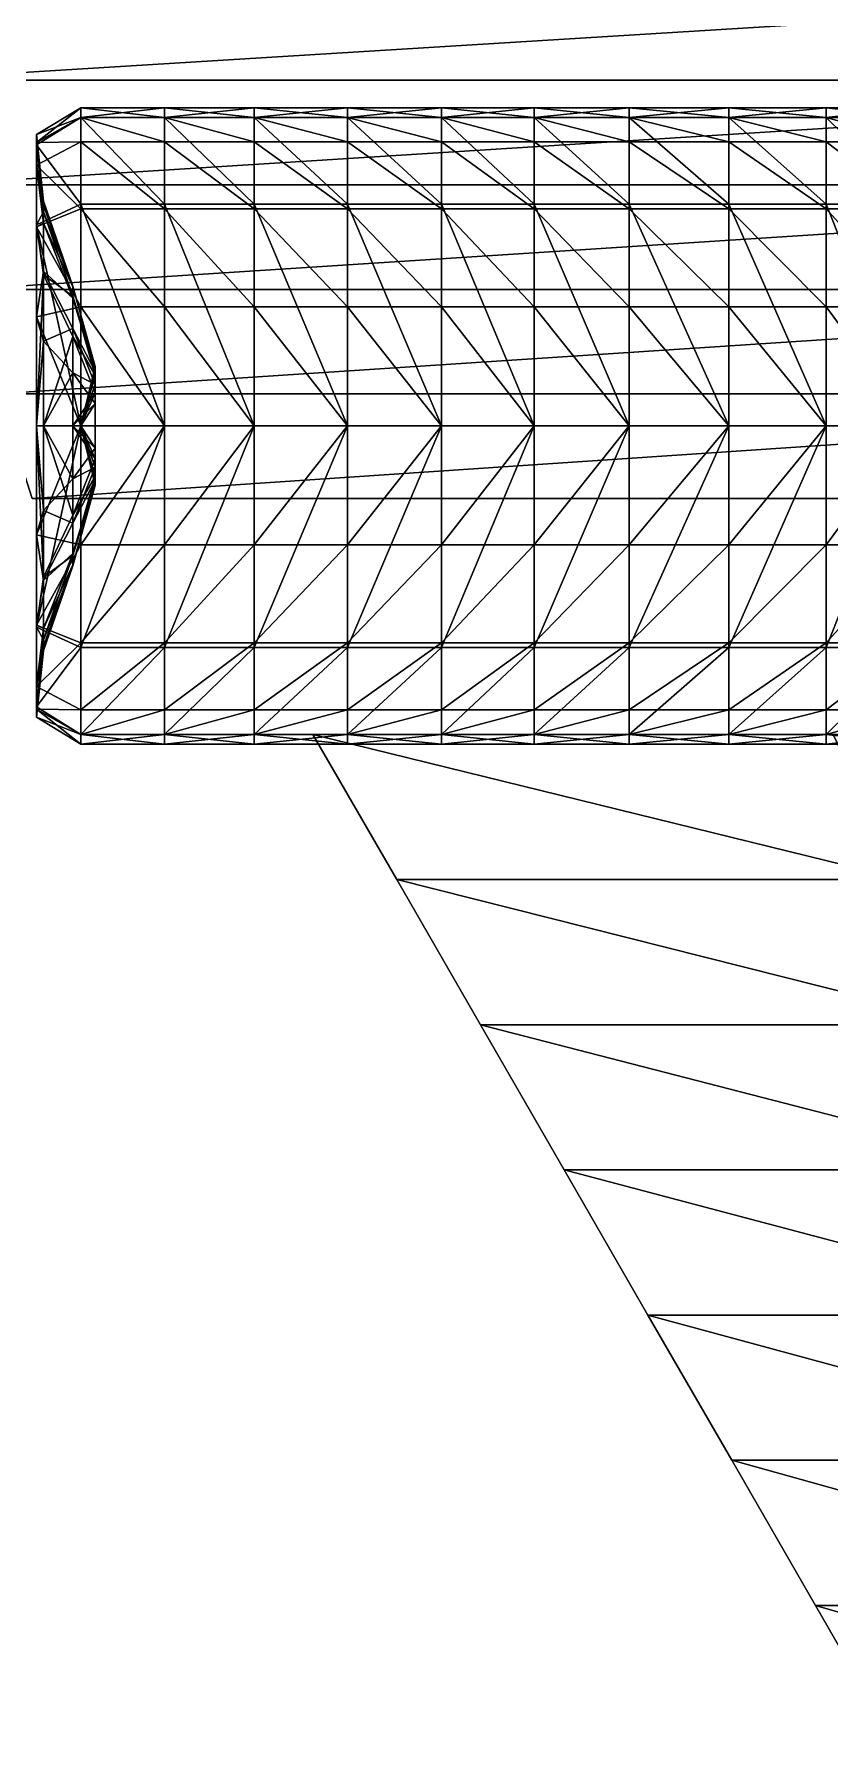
# Model space of a CAD drawing. Extents: x 0 to 32.6, y -11.9 to 11.9.
# Drawn here: x 15.198 to 17.391, y -7.05 to -2.321 of the extents above; entities that cross this region are included whole.
import ezdxf

# ---------------------------------------------------------------- set-up
doc = ezdxf.new("R2010")
doc.units = 0

msp = doc.modelspace()

# ---------------------------------------------------------------- linework, layer by layer
for points in [[(19.48, -2.16), (14.8225, -2.448, -0.4083), (14.7302, -2.16, -0.4163)], [(14.7302, -2.16, 0.4163), (14.8225, -2.448, 0.4083), (19.48, -2.16)], [(19.48, -2.16), (19.4814, -2.448), (14.8225, -2.448, -0.4083)], [(14.8225, -2.448, 0.4083), (19.4814, -2.448), (19.48, -2.16)], [(19.4814, -2.448), (14.9149, -2.736, -0.4004), (14.8225, -2.448, -0.4083)], [(14.8225, -2.448, 0.4083), (14.9149, -2.736, 0.4004), (19.4814, -2.448)], [(19.4814, -2.448), (19.4828, -2.736), (14.9149, -2.736, -0.4004)], [(14.9149, -2.736, 0.4004), (19.4828, -2.736), (19.4814, -2.448)], [(15.3261, -2.55, 0.2013), (15.204, -2.5975, 0.5864), (15.3261, -2.5234, 0.517)], [(15.204, -2.5975, 0.5864), (15.204, -2.6197, 1.25), (15.3261, -2.5234, 0.517)], [(15.3261, -2.5234, 0.517), (15.204, -2.6197, 1.25), (15.3261, -2.55, 1.25)], [(15.3261, -2.7891, 0.1348), (15.204, -2.6256, 0.2975), (15.3261, -2.55, 0.2013)], [(15.204, -2.6256, 0.2975), (15.204, -2.5975, 0.5864), (15.3261, -2.55, 0.2013)], [(15.204, -2.6197, 1.25), (15.3261, -2.6179, 1.7204), (15.3261, -2.55, 1.25)], [(15.3261, -2.55, 0.2013), (15.3261, -2.5234, 0.517), (15.5569, -2.55, 0.2013)], [(15.5569, -2.55, 0.2013), (15.3261, -2.5234, 0.517), (15.5569, -2.5234, 0.517)], [(15.3261, -2.5234, 0.517), (15.3261, -2.55, 1.25), (15.5569, -2.5234, 0.517)], [(15.5569, -2.5234, 0.517), (15.3261, -2.55, 1.25), (15.5569, -2.55, 1.25)], [(15.3261, -2.7891, 0.1348), (15.3261, -2.55, 0.2013), (15.5569, -2.7891, 0.1348)], [(15.5569, -2.7891, 0.1348), (15.3261, -2.55, 0.2013), (15.5569, -2.55, 0.2013)], [(15.3261, -2.55, 1.25), (15.5569, -2.6179, 1.7204), (15.5569, -2.55, 1.25)], [(15.3261, -2.55, 1.25), (15.3261, -2.6179, 1.7204), (15.5569, -2.6179, 1.7204)], [(15.5569, -2.55, 0.2013), (15.5569, -2.5234, 0.517), (15.8045, -2.55, 0.2013)], [(15.8045, -2.55, 0.2013), (15.5569, -2.5234, 0.517), (15.8045, -2.5234, 0.517)], [(15.5569, -2.5234, 0.517), (15.5569, -2.55, 1.25), (15.8045, -2.5234, 0.517)], [(15.8045, -2.5234, 0.517), (15.5569, -2.55, 1.25), (15.8045, -2.55, 1.25)], [(15.5569, -2.7891, 0.1348), (15.5569, -2.55, 0.2013), (15.8045, -2.7891, 0.1348)], [(15.8045, -2.7891, 0.1348), (15.5569, -2.55, 0.2013), (15.8045, -2.55, 0.2013)], [(15.5569, -2.55, 1.25), (15.8045, -2.6179, 1.7204), (15.8045, -2.55, 1.25)], [(15.5569, -2.55, 1.25), (15.5569, -2.6179, 1.7204), (15.8045, -2.6179, 1.7204)], [(15.8045, -2.55, 0.2013), (15.8045, -2.5234, 0.517), (16.0617, -2.55, 0.2013)], [(16.0617, -2.55, 0.2013), (15.8045, -2.5234, 0.517), (16.0617, -2.5234, 0.517)], [(15.8045, -2.5234, 0.517), (15.8045, -2.55, 1.25), (16.0617, -2.5234, 0.517)], [(16.0617, -2.5234, 0.517), (15.8045, -2.55, 1.25), (16.0617, -2.55, 1.25)], [(15.8045, -2.7891, 0.1348), (15.8045, -2.55, 0.2013), (16.0617, -2.7891, 0.1348)], [(16.0617, -2.7891, 0.1348), (15.8045, -2.55, 0.2013), (16.0617, -2.55, 0.2013)], [(15.8045, -2.55, 1.25), (16.0617, -2.6179, 1.7204), (16.0617, -2.55, 1.25)], [(15.8045, -2.55, 1.25), (15.8045, -2.6179, 1.7204), (16.0617, -2.6179, 1.7204)], [(16.0617, -2.55, 0.2013), (16.0617, -2.5234, 0.517), (16.3213, -2.55, 0.2013)], [(16.3213, -2.55, 0.2013), (16.0617, -2.5234, 0.517), (16.3213, -2.5234, 0.517)], [(16.0617, -2.5234, 0.517), (16.0617, -2.55, 1.25), (16.3213, -2.5234, 0.517)], [(16.3213, -2.5234, 0.517), (16.0617, -2.55, 1.25), (16.3213, -2.55, 1.25)], [(16.0617, -2.7891, 0.1348), (16.0617, -2.55, 0.2013), (16.3213, -2.7891, 0.1348)], [(16.3213, -2.7891, 0.1348), (16.0617, -2.55, 0.2013), (16.3213, -2.55, 0.2013)], [(16.0617, -2.55, 1.25), (16.3213, -2.6179, 1.7204), (16.3213, -2.55, 1.25)], [(16.0617, -2.55, 1.25), (16.0617, -2.6179, 1.7204), (16.3213, -2.6179, 1.7204)], [(16.3213, -2.55, 0.2013), (16.3213, -2.5234, 0.517), (16.5761, -2.55, 0.2013)], [(16.5761, -2.55, 0.2013), (16.3213, -2.5234, 0.517), (16.5761, -2.5234, 0.517)], [(16.3213, -2.5234, 0.517), (16.3213, -2.55, 1.25), (16.5761, -2.5234, 0.517)], [(16.5761, -2.5234, 0.517), (16.3213, -2.55, 1.25), (16.5761, -2.55, 1.25)], [(16.3213, -2.7891, 0.1348), (16.3213, -2.55, 0.2013), (16.5761, -2.7891, 0.1348)], [(16.5761, -2.7891, 0.1348), (16.3213, -2.55, 0.2013), (16.5761, -2.55, 0.2013)], [(16.3213, -2.55, 1.25), (16.5761, -2.6179, 1.7204), (16.5761, -2.55, 1.25)], [(16.3213, -2.55, 1.25), (16.3213, -2.6179, 1.7204), (16.5761, -2.6179, 1.7204)], [(16.5761, -2.55, 0.2013), (16.5761, -2.5234, 0.517), (16.8385, -2.55, 0.2013)], [(16.8385, -2.55, 0.2013), (16.5761, -2.5234, 0.517), (16.8385, -2.5234, 0.517)], [(16.5761, -2.5234, 0.517), (16.5761, -2.55, 1.25), (16.8385, -2.5234, 0.517)], [(16.8385, -2.5234, 0.517), (16.5761, -2.55, 1.25), (16.8385, -2.55, 1.25)], [(16.5761, -2.7891, 0.1348), (16.5761, -2.55, 0.2013), (16.8385, -2.7891, 0.1348)], [(16.8385, -2.7891, 0.1348), (16.5761, -2.55, 0.2013), (16.8385, -2.55, 0.2013)], [(16.5761, -2.55, 1.25), (16.8385, -2.6179, 1.7204), (16.8385, -2.55, 1.25)], [(16.5761, -2.55, 1.25), (16.5761, -2.6179, 1.7204), (16.8385, -2.6179, 1.7204)], [(16.8385, -2.55, 0.2013), (16.8385, -2.5234, 0.517), (17.1133, -2.55, 0.2013)], [(17.1133, -2.55, 0.2013), (16.8385, -2.5234, 0.517), (17.1133, -2.5234, 0.517)], [(16.8385, -2.5234, 0.517), (16.8385, -2.55, 1.25), (17.1133, -2.5234, 0.517)], [(17.1133, -2.5234, 0.517), (16.8385, -2.55, 1.25), (17.1133, -2.55, 1.25)], [(16.8385, -2.7891, 0.1348), (16.8385, -2.55, 0.2013), (17.1133, -2.7891, 0.1348)], [(17.1133, -2.7891, 0.1348), (16.8385, -2.55, 0.2013), (17.1133, -2.55, 0.2013)], [(16.8385, -2.55, 1.25), (17.1133, -2.6179, 1.7204), (17.1133, -2.55, 1.25)], [(16.8385, -2.55, 1.25), (16.8385, -2.6179, 1.7204), (17.1133, -2.6179, 1.7204)], [(17.1133, -2.55, 0.2013), (17.1133, -2.5234, 0.517), (17.3819, -2.55, 0.2013)], [(17.3819, -2.55, 0.2013), (17.1133, -2.5234, 0.517), (17.3819, -2.5234, 0.517)], [(17.1133, -2.5234, 0.517), (17.1133, -2.55, 1.25), (17.3819, -2.5234, 0.517)], [(17.3819, -2.5234, 0.517), (17.1133, -2.55, 1.25), (17.3819, -2.55, 1.25)], [(17.1133, -2.7891, 0.1348), (17.1133, -2.55, 0.2013), (17.3819, -2.7891, 0.1348)], [(17.3819, -2.7891, 0.1348), (17.1133, -2.55, 0.2013), (17.3819, -2.55, 0.2013)], [(17.1133, -2.55, 1.25), (17.3819, -2.6179, 1.7204), (17.3819, -2.55, 1.25)], [(17.1133, -2.55, 1.25), (17.1133, -2.6179, 1.7204), (17.3819, -2.6179, 1.7204)], [(17.3819, -2.55, 0.2013), (17.3819, -2.5234, 0.517), (17.6257, -2.55, 0.2013)], [(17.6257, -2.55, 0.2013), (17.3819, -2.5234, 0.517), (17.6257, -2.5234, 0.517)], [(17.3819, -2.5234, 0.517), (17.3819, -2.55, 1.25), (17.6257, -2.5234, 0.517)], [(17.6257, -2.5234, 0.517), (17.3819, -2.55, 1.25), (17.6257, -2.55, 1.25)], [(17.3819, -2.7891, 0.1348), (17.3819, -2.55, 0.2013), (17.6257, -2.7891, 0.1348)], [(17.6257, -2.7891, 0.1348), (17.3819, -2.55, 0.2013), (17.6257, -2.55, 0.2013)], [(17.3819, -2.55, 1.25), (17.6257, -2.6179, 1.7204), (17.6257, -2.55, 1.25)], [(17.3819, -2.55, 1.25), (17.3819, -2.6179, 1.7204), (17.6257, -2.6179, 1.7204)], [(15.204, -2.6256, 0.2975), (15.2237, -2.7808, 0.7545), (15.204, -2.5975, 0.5864)], [(15.2237, -2.7808, 0.7545), (15.2237, -2.7932, 1.25), (15.204, -2.5975, 0.5864)], [(15.204, -2.5975, 0.5864), (15.2237, -2.7932, 1.25), (15.204, -2.6197, 1.25)], [(15.204, -2.6197, 1.25), (15.204, -2.6821, 1.6783), (15.3261, -2.6179, 1.7204)], [(15.204, -2.6821, 1.6783), (15.3261, -2.8018, 2.0654), (15.3261, -2.6179, 1.7204)], [(15.2237, -2.7932, 1.25), (15.204, -2.6821, 1.6783), (15.204, -2.6197, 1.25)], [(15.204, -2.8457, 0.2338), (15.2237, -2.8107, 0.5319), (15.204, -2.6256, 0.2975)], [(15.2237, -2.8107, 0.5319), (15.2237, -2.7808, 0.7545), (15.204, -2.6256, 0.2975)], [(15.204, -2.8457, 0.2338), (15.204, -2.6256, 0.2975), (15.3261, -2.7891, 0.1348)], [(15.3261, -2.6179, 1.7204), (15.5569, -2.8018, 2.0654), (15.5569, -2.6179, 1.7204)], [(15.3261, -2.6179, 1.7204), (15.3261, -2.8018, 2.0654), (15.5569, -2.8018, 2.0654)], [(15.5569, -2.6179, 1.7204), (15.8045, -2.8018, 2.0654), (15.8045, -2.6179, 1.7204)], [(15.5569, -2.6179, 1.7204), (15.5569, -2.8018, 2.0654), (15.8045, -2.8018, 2.0654)], [(15.8045, -2.6179, 1.7204), (16.0617, -2.8018, 2.0654), (16.0617, -2.6179, 1.7204)], [(15.8045, -2.6179, 1.7204), (15.8045, -2.8018, 2.0654), (16.0617, -2.8018, 2.0654)], [(16.0617, -2.6179, 1.7204), (16.3213, -2.8018, 2.0654), (16.3213, -2.6179, 1.7204)], [(16.0617, -2.6179, 1.7204), (16.0617, -2.8018, 2.0654), (16.3213, -2.8018, 2.0654)], [(16.3213, -2.6179, 1.7204), (16.5761, -2.8018, 2.0654), (16.5761, -2.6179, 1.7204)], [(16.3213, -2.6179, 1.7204), (16.3213, -2.8018, 2.0654), (16.5761, -2.8018, 2.0654)], [(16.5761, -2.6179, 1.7204), (16.8385, -2.8018, 2.0654), (16.8385, -2.6179, 1.7204)], [(16.5761, -2.6179, 1.7204), (16.5761, -2.8018, 2.0654), (16.8385, -2.8018, 2.0654)], [(16.8385, -2.6179, 1.7204), (17.1133, -2.8018, 2.0654), (17.1133, -2.6179, 1.7204)], [(16.8385, -2.6179, 1.7204), (16.8385, -2.8018, 2.0654), (17.1133, -2.8018, 2.0654)], [(17.1133, -2.6179, 1.7204), (17.3819, -2.8018, 2.0654), (17.3819, -2.6179, 1.7204)], [(17.1133, -2.6179, 1.7204), (17.1133, -2.8018, 2.0654), (17.3819, -2.8018, 2.0654)], [(17.3819, -2.6179, 1.7204), (17.6257, -2.8018, 2.0654), (17.6257, -2.6179, 1.7204)], [(17.3819, -2.6179, 1.7204), (17.3819, -2.8018, 2.0654), (17.6257, -2.8018, 2.0654)], [(15.2237, -2.7932, 1.25), (15.2237, -2.842, 1.5754), (15.204, -2.6821, 1.6783)], [(15.2237, -2.842, 1.5754), (15.204, -2.8512, 1.9934), (15.204, -2.6821, 1.6783)], [(15.204, -2.6821, 1.6783), (15.204, -2.8512, 1.9934), (15.3261, -2.8018, 2.0654)], [(19.4828, -2.736), (15.0072, -3.024, -0.3924), (14.9149, -2.736, -0.4004)], [(14.9149, -2.736, 0.4004), (15.0072, -3.024, 0.3924), (19.4828, -2.736)], [(19.4828, -2.736), (19.4842, -3.024), (15.0072, -3.024, -0.3924)], [(15.0072, -3.024, 0.3924), (19.4842, -3.024), (19.4828, -2.736)], [(15.3261, -3.4, 0.15), (15.204, -2.8457, 0.2338), (15.3261, -2.7891, 0.1348)], [(15.2237, -2.8107, 0.5319), (15.3045, -3.0147, 0.9611), (15.2237, -2.7808, 0.7545)], [(15.3045, -3.0147, 0.9611), (15.3045, -3.0168, 1.25), (15.2237, -2.7808, 0.7545)], [(15.2237, -2.7808, 0.7545), (15.3045, -3.0168, 1.25), (15.2237, -2.7932, 1.25)], [(15.3261, -3.4, 0.15), (15.3261, -2.7891, 0.1348), (15.5569, -3.4, 0.15)], [(15.5569, -3.4, 0.15), (15.3261, -2.7891, 0.1348), (15.5569, -2.7891, 0.1348)], [(15.5569, -3.4, 0.15), (15.5569, -2.7891, 0.1348), (15.8045, -3.4, 0.15)], [(15.8045, -3.4, 0.15), (15.5569, -2.7891, 0.1348), (15.8045, -2.7891, 0.1348)], [(15.8045, -3.4, 0.15), (15.8045, -2.7891, 0.1348), (16.0617, -3.4, 0.15)], [(16.0617, -3.4, 0.15), (15.8045, -2.7891, 0.1348), (16.0617, -2.7891, 0.1348)], [(16.0617, -3.4, 0.15), (16.0617, -2.7891, 0.1348), (16.3213, -3.4, 0.15)], [(16.3213, -3.4, 0.15), (16.0617, -2.7891, 0.1348), (16.3213, -2.7891, 0.1348)], [(16.3213, -3.4, 0.15), (16.3213, -2.7891, 0.1348), (16.5761, -3.4, 0.15)], [(16.5761, -3.4, 0.15), (16.3213, -2.7891, 0.1348), (16.5761, -2.7891, 0.1348)], [(16.5761, -3.4, 0.15), (16.5761, -2.7891, 0.1348), (16.8385, -3.4, 0.15)], [(16.8385, -3.4, 0.15), (16.5761, -2.7891, 0.1348), (16.8385, -2.7891, 0.1348)], [(16.8385, -3.4, 0.15), (16.8385, -2.7891, 0.1348), (17.1133, -3.4, 0.15)], [(17.1133, -3.4, 0.15), (16.8385, -2.7891, 0.1348), (17.1133, -2.7891, 0.1348)], [(17.1133, -3.4, 0.15), (17.1133, -2.7891, 0.1348), (17.3819, -3.4, 0.15)], [(17.3819, -3.4, 0.15), (17.1133, -2.7891, 0.1348), (17.3819, -2.7891, 0.1348)], [(17.3819, -3.4, 0.15), (17.3819, -2.7891, 0.1348), (17.6257, -3.4, 0.15)], [(17.6257, -3.4, 0.15), (17.3819, -2.7891, 0.1348), (17.6257, -2.7891, 0.1348)], [(15.204, -2.8512, 1.9934), (15.3261, -3.0723, 2.2776), (15.3261, -2.8018, 2.0654)], [(15.2237, -2.9835, 0.4762), (15.2237, -2.8107, 0.5319), (15.204, -2.8457, 0.2338)], [(15.3045, -3.0168, 1.25), (15.2237, -2.842, 1.5754), (15.2237, -2.7932, 1.25)], [(15.2237, -2.9835, 0.4762), (15.3045, -3.043, 0.8231), (15.2237, -2.8107, 0.5319)], [(15.3045, -3.043, 0.8231), (15.3045, -3.0147, 0.9611), (15.2237, -2.8107, 0.5319)], [(15.3261, -2.8018, 2.0654), (15.5569, -3.0723, 2.2776), (15.5569, -2.8018, 2.0654)], [(15.3261, -2.8018, 2.0654), (15.3261, -3.0723, 2.2776), (15.5569, -3.0723, 2.2776)], [(15.5569, -2.8018, 2.0654), (15.8045, -3.0723, 2.2776), (15.8045, -2.8018, 2.0654)], [(15.5569, -2.8018, 2.0654), (15.5569, -3.0723, 2.2776), (15.8045, -3.0723, 2.2776)], [(15.8045, -2.8018, 2.0654), (16.0617, -3.0723, 2.2776), (16.0617, -2.8018, 2.0654)], [(15.8045, -2.8018, 2.0654), (15.8045, -3.0723, 2.2776), (16.0617, -3.0723, 2.2776)], [(16.0617, -2.8018, 2.0654), (16.3213, -3.0723, 2.2776), (16.3213, -2.8018, 2.0654)], [(16.0617, -2.8018, 2.0654), (16.0617, -3.0723, 2.2776), (16.3213, -3.0723, 2.2776)], [(16.3213, -2.8018, 2.0654), (16.5761, -3.0723, 2.2776), (16.5761, -2.8018, 2.0654)], [(16.3213, -2.8018, 2.0654), (16.3213, -3.0723, 2.2776), (16.5761, -3.0723, 2.2776)], [(16.5761, -2.8018, 2.0654), (16.8385, -3.0723, 2.2776), (16.8385, -2.8018, 2.0654)], [(16.5761, -2.8018, 2.0654), (16.5761, -3.0723, 2.2776), (16.8385, -3.0723, 2.2776)], [(16.8385, -2.8018, 2.0654), (17.1133, -3.0723, 2.2776), (17.1133, -2.8018, 2.0654)], [(16.8385, -2.8018, 2.0654), (16.8385, -3.0723, 2.2776), (17.1133, -3.0723, 2.2776)], [(17.1133, -2.8018, 2.0654), (17.3819, -3.0723, 2.2776), (17.3819, -2.8018, 2.0654)], [(17.1133, -2.8018, 2.0654), (17.1133, -3.0723, 2.2776), (17.3819, -3.0723, 2.2776)], [(17.3819, -2.8018, 2.0654), (17.6257, -3.0723, 2.2776), (17.6257, -2.8018, 2.0654)], [(17.3819, -2.8018, 2.0654), (17.3819, -3.0723, 2.2776), (17.6257, -3.0723, 2.2776)], [(15.2237, -2.842, 1.5754), (15.2237, -2.9738, 1.8168), (15.204, -2.8512, 1.9934)], [(15.204, -3.4, 0.2457), (15.2237, -2.9835, 0.4762), (15.204, -2.8457, 0.2338)], [(15.204, -3.4, 0.2457), (15.204, -2.8457, 0.2338), (15.3261, -3.4, 0.15)], [(15.2237, -2.9738, 1.8168), (15.204, -3.0995, 2.1878), (15.204, -2.8512, 1.9934)], [(15.204, -2.8512, 1.9934), (15.204, -3.0995, 2.1878), (15.3261, -3.0723, 2.2776)], [(15.3045, -3.0168, 1.25), (15.3045, -3.0479, 1.4464), (15.2237, -2.842, 1.5754)], [(15.3045, -3.0479, 1.4464), (15.2237, -2.9738, 1.8168), (15.2237, -2.842, 1.5754)], [(15.2237, -2.9738, 1.8168), (15.2237, -3.1671, 1.9671), (15.204, -3.0995, 2.1878)], [(15.3045, -3.0479, 1.4464), (15.3045, -3.1317, 1.5948), (15.2237, -2.9738, 1.8168)], [(15.3045, -3.1317, 1.5948), (15.2237, -3.1671, 1.9671), (15.2237, -2.9738, 1.8168)], [(19.4842, -3.024), (15.0996, -3.312, -0.3844), (15.0072, -3.024, -0.3924)], [(15.0072, -3.024, 0.3924), (15.0996, -3.312, 0.3844), (19.4842, -3.024)], [(19.4842, -3.024), (19.4856, -3.312), (15.0996, -3.312, -0.3844)], [(15.0996, -3.312, 0.3844), (19.4856, -3.312), (19.4842, -3.024)], [(15.2237, -3.4, 0.4812), (15.2237, -2.9835, 0.4762), (15.204, -3.4, 0.2457)], [(15.2237, -3.4, 0.4812), (15.3045, -3.1541, 0.7807), (15.2237, -2.9835, 0.4762)], [(15.3045, -3.1541, 0.7807), (15.3045, -3.043, 0.8231), (15.2237, -2.9835, 0.4762)], [(15.3045, -3.043, 0.8231), (15.3656, -3.2406, 1.1464), (15.3045, -3.0147, 0.9611)], [(15.3656, -3.2406, 1.1464), (15.3656, -3.2369, 1.25), (15.3045, -3.0147, 0.9611)], [(15.3045, -3.0147, 0.9611), (15.3656, -3.2369, 1.25), (15.3045, -3.0168, 1.25)], [(15.3656, -3.2369, 1.25), (15.3045, -3.0479, 1.4464), (15.3045, -3.0168, 1.25)], [(15.204, -3.0995, 2.1878), (15.3261, -3.4, 2.35), (15.3261, -3.0723, 2.2776)], [(15.3045, -3.1541, 0.7807), (15.3656, -3.2603, 1.0896), (15.3045, -3.043, 0.8231)], [(15.3656, -3.2603, 1.0896), (15.3656, -3.2406, 1.1464), (15.3045, -3.043, 0.8231)], [(15.3656, -3.2369, 1.25), (15.3656, -3.2504, 1.3263), (15.3045, -3.0479, 1.4464)], [(15.3656, -3.2504, 1.3263), (15.3045, -3.1317, 1.5948), (15.3045, -3.0479, 1.4464)], [(15.3261, -3.0723, 2.2776), (15.5569, -3.4, 2.35), (15.5569, -3.0723, 2.2776)], [(15.3261, -3.0723, 2.2776), (15.3261, -3.4, 2.35), (15.5569, -3.4, 2.35)], [(15.5569, -3.0723, 2.2776), (15.8045, -3.4, 2.35), (15.8045, -3.0723, 2.2776)], [(15.5569, -3.0723, 2.2776), (15.5569, -3.4, 2.35), (15.8045, -3.4, 2.35)], [(15.8045, -3.0723, 2.2776), (16.0617, -3.4, 2.35), (16.0617, -3.0723, 2.2776)], [(15.8045, -3.0723, 2.2776), (15.8045, -3.4, 2.35), (16.0617, -3.4, 2.35)], [(16.0617, -3.0723, 2.2776), (16.3213, -3.4, 2.35), (16.3213, -3.0723, 2.2776)], [(16.0617, -3.0723, 2.2776), (16.0617, -3.4, 2.35), (16.3213, -3.4, 2.35)], [(16.3213, -3.0723, 2.2776), (16.5761, -3.4, 2.35), (16.5761, -3.0723, 2.2776)], [(16.3213, -3.0723, 2.2776), (16.3213, -3.4, 2.35), (16.5761, -3.4, 2.35)], [(16.5761, -3.0723, 2.2776), (16.8385, -3.4, 2.35), (16.8385, -3.0723, 2.2776)], [(16.5761, -3.0723, 2.2776), (16.5761, -3.4, 2.35), (16.8385, -3.4, 2.35)], [(16.8385, -3.0723, 2.2776), (17.1133, -3.4, 2.35), (17.1133, -3.0723, 2.2776)], [(16.8385, -3.0723, 2.2776), (16.8385, -3.4, 2.35), (17.1133, -3.4, 2.35)], [(17.1133, -3.0723, 2.2776), (17.3819, -3.4, 2.35), (17.3819, -3.0723, 2.2776)], [(17.1133, -3.0723, 2.2776), (17.1133, -3.4, 2.35), (17.3819, -3.4, 2.35)], [(17.3819, -3.0723, 2.2776), (17.6257, -3.4, 2.35), (17.6257, -3.0723, 2.2776)], [(17.3819, -3.0723, 2.2776), (17.3819, -3.4, 2.35), (17.6257, -3.4, 2.35)], [(15.2237, -3.1671, 1.9671), (15.204, -3.4, 2.2543), (15.204, -3.0995, 2.1878)], [(15.204, -3.0995, 2.1878), (15.204, -3.4, 2.2543), (15.3261, -3.4, 2.35)], [(15.2237, -3.1671, 1.9671), (15.2237, -3.4, 2.0188), (15.204, -3.4, 2.2543)], [(15.3045, -3.1317, 1.5948), (15.3045, -3.2538, 1.6885), (15.2237, -3.1671, 1.9671)], [(15.3045, -3.4, 0.7788), (15.3045, -3.1541, 0.7807), (15.2237, -3.4, 0.4812)], [(15.3045, -3.2538, 1.6885), (15.2237, -3.4, 2.0188), (15.2237, -3.1671, 1.9671)], [(15.3656, -3.2504, 1.3263), (15.3656, -3.2864, 1.3861), (15.3045, -3.1317, 1.5948)], [(15.3656, -3.2864, 1.3861), (15.3045, -3.2538, 1.6885), (15.3045, -3.1317, 1.5948)], [(15.3045, -3.4, 0.7788), (15.3656, -3.309, 1.0658), (15.3045, -3.1541, 0.7807)], [(15.3656, -3.309, 1.0658), (15.3656, -3.2603, 1.0896), (15.3045, -3.1541, 0.7807)], [(15.3045, -3.2538, 1.6885), (15.3045, -3.4, 1.7212), (15.2237, -3.4, 2.0188)], [(15.3656, -3.2864, 1.3861), (15.3656, -3.3385, 1.4251), (15.3045, -3.2538, 1.6885)], [(15.3656, -3.3385, 1.4251), (15.3045, -3.4, 1.7212), (15.3045, -3.2538, 1.6885)], [(15.3656, -3.2406, 1.1464), (15.3261, -3.4, 1.25), (15.3656, -3.2369, 1.25)], [(15.3261, -3.4, 1.25), (15.3656, -3.2504, 1.3263), (15.3656, -3.2369, 1.25)], [(15.3656, -3.2603, 1.0896), (15.3261, -3.4, 1.25), (15.3656, -3.2406, 1.1464)], [(15.3261, -3.4, 1.25), (15.3656, -3.2864, 1.3861), (15.3656, -3.2504, 1.3263)], [(15.3656, -3.309, 1.0658), (15.3261, -3.4, 1.25), (15.3656, -3.2603, 1.0896)], [(15.3656, -3.4, 1.0609), (15.3656, -3.309, 1.0658), (15.3045, -3.4, 0.7788)], [(15.3261, -3.4, 1.25), (15.3656, -3.3385, 1.4251), (15.3656, -3.2864, 1.3861)], [(15.3656, -3.4, 1.0609), (15.3261, -3.4, 1.25), (15.3656, -3.309, 1.0658)], [(19.4856, -3.312), (15.1919, -3.6, -0.3765), (15.0996, -3.312, -0.3844)], [(15.0996, -3.312, 0.3844), (15.1919, -3.6, 0.3765), (19.4856, -3.312)], [(19.4856, -3.312), (19.487, -3.6), (15.1919, -3.6, -0.3765)], [(15.1919, -3.6, 0.3765), (19.487, -3.6), (19.4856, -3.312)], [(15.3656, -3.3385, 1.4251), (15.3656, -3.4, 1.4391), (15.3045, -3.4, 1.7212)], [(15.3261, -3.4, 1.25), (15.3656, -3.4, 1.4391), (15.3656, -3.3385, 1.4251)], [(15.2237, -3.8165, 0.4762), (15.204, -3.4, 0.2457), (15.204, -3.9543, 0.2338)], [(15.2237, -3.8165, 0.4762), (15.2237, -3.4, 0.4812), (15.204, -3.4, 0.2457)], [(15.2237, -3.4, 2.0188), (15.2237, -3.6329, 1.9671), (15.204, -3.4, 2.2543)], [(15.204, -3.4, 2.2543), (15.2237, -3.6329, 1.9671), (15.204, -3.7005, 2.1878)], [(15.204, -3.9543, 0.2338), (15.3261, -3.4, 0.15), (15.3261, -4.0109, 0.1348)], [(15.204, -3.9543, 0.2338), (15.204, -3.4, 0.2457), (15.3261, -3.4, 0.15)], [(15.204, -3.4, 2.2543), (15.204, -3.7005, 2.1878), (15.3261, -3.4, 2.35)], [(15.3261, -3.4, 2.35), (15.204, -3.7005, 2.1878), (15.3261, -3.7277, 2.2776)], [(15.3045, -3.6459, 0.7807), (15.2237, -3.4, 0.4812), (15.2237, -3.8165, 0.4762)], [(15.3045, -3.6459, 0.7807), (15.3045, -3.4, 0.7788), (15.2237, -3.4, 0.4812)], [(15.3045, -3.4, 1.7212), (15.3045, -3.5462, 1.6885), (15.2237, -3.4, 2.0188)], [(15.2237, -3.4, 2.0188), (15.3045, -3.5462, 1.6885), (15.2237, -3.6329, 1.9671)], [(15.3656, -3.491, 1.0658), (15.3045, -3.4, 0.7788), (15.3045, -3.6459, 0.7807)], [(15.3656, -3.491, 1.0658), (15.3656, -3.4, 1.0609), (15.3045, -3.4, 0.7788)], [(15.3656, -3.4, 1.4391), (15.3656, -3.4615, 1.4251), (15.3045, -3.4, 1.7212)], [(15.3045, -3.4, 1.7212), (15.3656, -3.4615, 1.4251), (15.3045, -3.5462, 1.6885)], [(15.3261, -3.4, 1.25), (15.3656, -3.5594, 1.1464), (15.3656, -3.5631, 1.25)], [(15.3261, -3.4, 1.25), (15.3656, -3.5397, 1.0896), (15.3656, -3.5594, 1.1464)], [(15.3261, -3.4, 1.25), (15.3656, -3.491, 1.0658), (15.3656, -3.5397, 1.0896)], [(15.3261, -3.4, 1.25), (15.3656, -3.4, 1.0609), (15.3656, -3.491, 1.0658)], [(15.3656, -3.4, 1.4391), (15.3261, -3.4, 1.25), (15.3656, -3.4615, 1.4251)], [(15.3656, -3.4615, 1.4251), (15.3261, -3.4, 1.25), (15.3656, -3.5136, 1.3861)], [(15.3656, -3.5136, 1.3861), (15.3261, -3.4, 1.25), (15.3656, -3.5496, 1.3263)], [(15.3656, -3.5496, 1.3263), (15.3261, -3.4, 1.25), (15.3656, -3.5631, 1.25)], [(15.3261, -4.0109, 0.1348), (15.5569, -3.4, 0.15), (15.5569, -4.0109, 0.1348)], [(15.3261, -4.0109, 0.1348), (15.3261, -3.4, 0.15), (15.5569, -3.4, 0.15)], [(15.3261, -3.4, 2.35), (15.3261, -3.7277, 2.2776), (15.5569, -3.4, 2.35)], [(15.5569, -3.4, 2.35), (15.3261, -3.7277, 2.2776), (15.5569, -3.7277, 2.2776)], [(15.5569, -4.0109, 0.1348), (15.8045, -3.4, 0.15), (15.8045, -4.0109, 0.1348)], [(15.5569, -4.0109, 0.1348), (15.5569, -3.4, 0.15), (15.8045, -3.4, 0.15)], [(15.5569, -3.4, 2.35), (15.5569, -3.7277, 2.2776), (15.8045, -3.4, 2.35)], [(15.8045, -3.4, 2.35), (15.5569, -3.7277, 2.2776), (15.8045, -3.7277, 2.2776)], [(15.8045, -4.0109, 0.1348), (16.0617, -3.4, 0.15), (16.0617, -4.0109, 0.1348)], [(15.8045, -4.0109, 0.1348), (15.8045, -3.4, 0.15), (16.0617, -3.4, 0.15)], [(15.8045, -3.4, 2.35), (15.8045, -3.7277, 2.2776), (16.0617, -3.4, 2.35)], [(16.0617, -3.4, 2.35), (15.8045, -3.7277, 2.2776), (16.0617, -3.7277, 2.2776)], [(16.0617, -4.0109, 0.1348), (16.3213, -3.4, 0.15), (16.3213, -4.0109, 0.1348)], [(16.0617, -4.0109, 0.1348), (16.0617, -3.4, 0.15), (16.3213, -3.4, 0.15)], [(16.0617, -3.4, 2.35), (16.0617, -3.7277, 2.2776), (16.3213, -3.4, 2.35)], [(16.3213, -3.4, 2.35), (16.0617, -3.7277, 2.2776), (16.3213, -3.7277, 2.2776)], [(16.3213, -4.0109, 0.1348), (16.5761, -3.4, 0.15), (16.5761, -4.0109, 0.1348)], [(16.3213, -4.0109, 0.1348), (16.3213, -3.4, 0.15), (16.5761, -3.4, 0.15)], [(16.3213, -3.4, 2.35), (16.3213, -3.7277, 2.2776), (16.5761, -3.4, 2.35)], [(16.5761, -3.4, 2.35), (16.3213, -3.7277, 2.2776), (16.5761, -3.7277, 2.2776)], [(16.5761, -4.0109, 0.1348), (16.8385, -3.4, 0.15), (16.8385, -4.0109, 0.1348)], [(16.5761, -4.0109, 0.1348), (16.5761, -3.4, 0.15), (16.8385, -3.4, 0.15)], [(16.5761, -3.4, 2.35), (16.5761, -3.7277, 2.2776), (16.8385, -3.4, 2.35)], [(16.8385, -3.4, 2.35), (16.5761, -3.7277, 2.2776), (16.8385, -3.7277, 2.2776)], [(16.8385, -4.0109, 0.1348), (17.1133, -3.4, 0.15), (17.1133, -4.0109, 0.1348)], [(16.8385, -4.0109, 0.1348), (16.8385, -3.4, 0.15), (17.1133, -3.4, 0.15)], [(16.8385, -3.4, 2.35), (16.8385, -3.7277, 2.2776), (17.1133, -3.4, 2.35)], [(17.1133, -3.4, 2.35), (16.8385, -3.7277, 2.2776), (17.1133, -3.7277, 2.2776)], [(17.1133, -4.0109, 0.1348), (17.3819, -3.4, 0.15), (17.3819, -4.0109, 0.1348)], [(17.1133, -4.0109, 0.1348), (17.1133, -3.4, 0.15), (17.3819, -3.4, 0.15)], [(17.1133, -3.4, 2.35), (17.1133, -3.7277, 2.2776), (17.3819, -3.4, 2.35)], [(17.3819, -3.4, 2.35), (17.1133, -3.7277, 2.2776), (17.3819, -3.7277, 2.2776)], [(17.3819, -4.0109, 0.1348), (17.6257, -3.4, 0.15), (17.6257, -4.0109, 0.1348)], [(17.3819, -4.0109, 0.1348), (17.3819, -3.4, 0.15), (17.6257, -3.4, 0.15)], [(17.3819, -3.4, 2.35), (17.3819, -3.7277, 2.2776), (17.6257, -3.4, 2.35)], [(17.6257, -3.4, 2.35), (17.3819, -3.7277, 2.2776), (17.6257, -3.7277, 2.2776)], [(15.3656, -3.4615, 1.4251), (15.3656, -3.5136, 1.3861), (15.3045, -3.5462, 1.6885)], [(15.3656, -3.5397, 1.0896), (15.3656, -3.491, 1.0658), (15.3045, -3.6459, 0.7807)], [(15.3045, -3.5462, 1.6885), (15.3045, -3.6683, 1.5948), (15.2237, -3.6329, 1.9671)], [(15.3045, -3.5462, 1.6885), (15.3656, -3.5136, 1.3861), (15.3045, -3.6683, 1.5948)], [(15.3656, -3.5136, 1.3861), (15.3656, -3.5496, 1.3263), (15.3045, -3.6683, 1.5948)], [(15.3656, -3.5594, 1.1464), (15.3656, -3.5397, 1.0896), (15.3045, -3.757, 0.8231)], [(15.3656, -3.5397, 1.0896), (15.3045, -3.6459, 0.7807), (15.3045, -3.757, 0.8231)], [(15.3045, -3.6683, 1.5948), (15.3656, -3.5496, 1.3263), (15.3045, -3.7521, 1.4464)], [(15.3656, -3.5496, 1.3263), (15.3656, -3.5631, 1.25), (15.3045, -3.7521, 1.4464)], [(15.3656, -3.5631, 1.25), (15.3656, -3.5594, 1.1464), (15.3045, -3.7853, 0.9611)], [(15.3656, -3.5594, 1.1464), (15.3045, -3.757, 0.8231), (15.3045, -3.7853, 0.9611)], [(15.3656, -3.5631, 1.25), (15.3045, -3.7853, 0.9611), (15.3045, -3.7832, 1.25)], [(15.3045, -3.7521, 1.4464), (15.3656, -3.5631, 1.25), (15.3045, -3.7832, 1.25)], [(19.487, -3.6), (15.1919, -3.6, -0.1882), (15.1919, -3.6, -0.3765)], [(15.1919, -3.6, 0.3765), (15.1919, -3.6, 0.1882), (19.487, -3.6)], [(19.487, -3.6), (15.1919, -3.6), (15.1919, -3.6, -0.1882)], [(15.1919, -3.6, 0.1882), (15.1919, -3.6), (19.487, -3.6)], [(15.2237, -3.6329, 1.9671), (15.2237, -3.8262, 1.8168), (15.204, -3.7005, 2.1878)], [(15.2237, -3.6329, 1.9671), (15.3045, -3.6683, 1.5948), (15.2237, -3.8262, 1.8168)], [(15.3045, -3.757, 0.8231), (15.3045, -3.6459, 0.7807), (15.2237, -3.8165, 0.4762)], [(15.3045, -3.6683, 1.5948), (15.3045, -3.7521, 1.4464), (15.2237, -3.8262, 1.8168)], [(15.204, -3.7005, 2.1878), (15.2237, -3.8262, 1.8168), (15.204, -3.9488, 1.9934)], [(15.204, -3.7005, 2.1878), (15.204, -3.9488, 1.9934), (15.3261, -3.7277, 2.2776)], [(15.3261, -3.7277, 2.2776), (15.204, -3.9488, 1.9934), (15.3261, -3.9982, 2.0654)], [(15.3261, -3.7277, 2.2776), (15.3261, -3.9982, 2.0654), (15.5569, -3.7277, 2.2776)], [(15.5569, -3.7277, 2.2776), (15.3261, -3.9982, 2.0654), (15.5569, -3.9982, 2.0654)], [(15.5569, -3.7277, 2.2776), (15.5569, -3.9982, 2.0654), (15.8045, -3.7277, 2.2776)], [(15.8045, -3.7277, 2.2776), (15.5569, -3.9982, 2.0654), (15.8045, -3.9982, 2.0654)], [(15.8045, -3.7277, 2.2776), (15.8045, -3.9982, 2.0654), (16.0617, -3.7277, 2.2776)], [(16.0617, -3.7277, 2.2776), (15.8045, -3.9982, 2.0654), (16.0617, -3.9982, 2.0654)], [(16.0617, -3.7277, 2.2776), (16.0617, -3.9982, 2.0654), (16.3213, -3.7277, 2.2776)], [(16.3213, -3.7277, 2.2776), (16.0617, -3.9982, 2.0654), (16.3213, -3.9982, 2.0654)], [(16.3213, -3.7277, 2.2776), (16.3213, -3.9982, 2.0654), (16.5761, -3.7277, 2.2776)], [(16.5761, -3.7277, 2.2776), (16.3213, -3.9982, 2.0654), (16.5761, -3.9982, 2.0654)], [(16.5761, -3.7277, 2.2776), (16.5761, -3.9982, 2.0654), (16.8385, -3.7277, 2.2776)], [(16.8385, -3.7277, 2.2776), (16.5761, -3.9982, 2.0654), (16.8385, -3.9982, 2.0654)], [(16.8385, -3.7277, 2.2776), (16.8385, -3.9982, 2.0654), (17.1133, -3.7277, 2.2776)], [(17.1133, -3.7277, 2.2776), (16.8385, -3.9982, 2.0654), (17.1133, -3.9982, 2.0654)], [(17.1133, -3.7277, 2.2776), (17.1133, -3.9982, 2.0654), (17.3819, -3.7277, 2.2776)], [(17.3819, -3.7277, 2.2776), (17.1133, -3.9982, 2.0654), (17.3819, -3.9982, 2.0654)], [(17.3819, -3.7277, 2.2776), (17.3819, -3.9982, 2.0654), (17.6257, -3.7277, 2.2776)], [(17.6257, -3.7277, 2.2776), (17.3819, -3.9982, 2.0654), (17.6257, -3.9982, 2.0654)], [(15.2237, -3.8262, 1.8168), (15.3045, -3.7521, 1.4464), (15.2237, -3.958, 1.5754)], [(15.3045, -3.7521, 1.4464), (15.3045, -3.7832, 1.25), (15.2237, -3.958, 1.5754)], [(15.3045, -3.7853, 0.9611), (15.3045, -3.757, 0.8231), (15.2237, -3.9893, 0.5319)], [(15.3045, -3.757, 0.8231), (15.2237, -3.8165, 0.4762), (15.2237, -3.9893, 0.5319)], [(15.2237, -3.9893, 0.5319), (15.2237, -3.8165, 0.4762), (15.204, -3.9543, 0.2338)], [(15.2237, -3.8262, 1.8168), (15.2237, -3.958, 1.5754), (15.204, -3.9488, 1.9934)], [(15.3045, -3.7832, 1.25), (15.2237, -4.0192, 0.7545), (15.2237, -4.0068, 1.25)], [(15.3045, -3.7832, 1.25), (15.3045, -3.7853, 0.9611), (15.2237, -4.0192, 0.7545)], [(15.2237, -3.958, 1.5754), (15.3045, -3.7832, 1.25), (15.2237, -4.0068, 1.25)], [(15.3045, -3.7853, 0.9611), (15.2237, -3.9893, 0.5319), (15.2237, -4.0192, 0.7545)], [(15.204, -3.9488, 1.9934), (15.2237, -3.958, 1.5754), (15.204, -4.1179, 1.6783)], [(15.204, -3.9488, 1.9934), (15.204, -4.1179, 1.6783), (15.3261, -3.9982, 2.0654)], [(15.2237, -3.9893, 0.5319), (15.204, -3.9543, 0.2338), (15.204, -4.1744, 0.2975)], [(15.204, -4.1744, 0.2975), (15.204, -3.9543, 0.2338), (15.3261, -4.0109, 0.1348)], [(15.2237, -3.958, 1.5754), (15.2237, -4.0068, 1.25), (15.204, -4.1179, 1.6783)], [(15.2237, -4.0192, 0.7545), (15.2237, -3.9893, 0.5319), (15.204, -4.1744, 0.2975)], [(15.3261, -3.9982, 2.0654), (15.204, -4.1179, 1.6783), (15.3261, -4.1821, 1.7204)], [(15.2237, -4.0068, 1.25), (15.204, -4.2025, 0.5864), (15.204, -4.1803, 1.25)], [(15.2237, -4.0068, 1.25), (15.2237, -4.0192, 0.7545), (15.204, -4.2025, 0.5864)], [(15.204, -4.1179, 1.6783), (15.2237, -4.0068, 1.25), (15.204, -4.1803, 1.25)], [(15.204, -4.1744, 0.2975), (15.3261, -4.0109, 0.1348), (15.3261, -4.25, 0.2013)], [(15.2237, -4.0192, 0.7545), (15.204, -4.1744, 0.2975), (15.204, -4.2025, 0.5864)], [(15.3261, -3.9982, 2.0654), (15.3261, -4.1821, 1.7204), (15.5569, -3.9982, 2.0654)], [(15.5569, -3.9982, 2.0654), (15.3261, -4.1821, 1.7204), (15.5569, -4.1821, 1.7204)], [(15.3261, -4.25, 0.2013), (15.5569, -4.0109, 0.1348), (15.5569, -4.25, 0.2013)], [(15.3261, -4.25, 0.2013), (15.3261, -4.0109, 0.1348), (15.5569, -4.0109, 0.1348)], [(15.5569, -3.9982, 2.0654), (15.5569, -4.1821, 1.7204), (15.8045, -3.9982, 2.0654)], [(15.8045, -3.9982, 2.0654), (15.5569, -4.1821, 1.7204), (15.8045, -4.1821, 1.7204)], [(15.5569, -4.25, 0.2013), (15.8045, -4.0109, 0.1348), (15.8045, -4.25, 0.2013)], [(15.5569, -4.25, 0.2013), (15.5569, -4.0109, 0.1348), (15.8045, -4.0109, 0.1348)], [(15.8045, -3.9982, 2.0654), (15.8045, -4.1821, 1.7204), (16.0617, -3.9982, 2.0654)], [(16.0617, -3.9982, 2.0654), (15.8045, -4.1821, 1.7204), (16.0617, -4.1821, 1.7204)], [(15.8045, -4.25, 0.2013), (16.0617, -4.0109, 0.1348), (16.0617, -4.25, 0.2013)], [(15.8045, -4.25, 0.2013), (15.8045, -4.0109, 0.1348), (16.0617, -4.0109, 0.1348)], [(16.0617, -3.9982, 2.0654), (16.0617, -4.1821, 1.7204), (16.3213, -3.9982, 2.0654)], [(16.3213, -3.9982, 2.0654), (16.0617, -4.1821, 1.7204), (16.3213, -4.1821, 1.7204)], [(16.0617, -4.25, 0.2013), (16.3213, -4.0109, 0.1348), (16.3213, -4.25, 0.2013)], [(16.0617, -4.25, 0.2013), (16.0617, -4.0109, 0.1348), (16.3213, -4.0109, 0.1348)], [(16.3213, -3.9982, 2.0654), (16.3213, -4.1821, 1.7204), (16.5761, -3.9982, 2.0654)], [(16.5761, -3.9982, 2.0654), (16.3213, -4.1821, 1.7204), (16.5761, -4.1821, 1.7204)], [(16.3213, -4.25, 0.2013), (16.5761, -4.0109, 0.1348), (16.5761, -4.25, 0.2013)], [(16.3213, -4.25, 0.2013), (16.3213, -4.0109, 0.1348), (16.5761, -4.0109, 0.1348)], [(16.5761, -3.9982, 2.0654), (16.5761, -4.1821, 1.7204), (16.8385, -3.9982, 2.0654)], [(16.8385, -3.9982, 2.0654), (16.5761, -4.1821, 1.7204), (16.8385, -4.1821, 1.7204)], [(16.5761, -4.25, 0.2013), (16.8385, -4.0109, 0.1348), (16.8385, -4.25, 0.2013)], [(16.5761, -4.25, 0.2013), (16.5761, -4.0109, 0.1348), (16.8385, -4.0109, 0.1348)], [(16.8385, -3.9982, 2.0654), (16.8385, -4.1821, 1.7204), (17.1133, -3.9982, 2.0654)], [(17.1133, -3.9982, 2.0654), (16.8385, -4.1821, 1.7204), (17.1133, -4.1821, 1.7204)], [(16.8385, -4.25, 0.2013), (17.1133, -4.0109, 0.1348), (17.1133, -4.25, 0.2013)], [(16.8385, -4.25, 0.2013), (16.8385, -4.0109, 0.1348), (17.1133, -4.0109, 0.1348)], [(17.1133, -3.9982, 2.0654), (17.1133, -4.1821, 1.7204), (17.3819, -3.9982, 2.0654)], [(17.3819, -3.9982, 2.0654), (17.1133, -4.1821, 1.7204), (17.3819, -4.1821, 1.7204)], [(17.1133, -4.25, 0.2013), (17.3819, -4.0109, 0.1348), (17.3819, -4.25, 0.2013)], [(17.1133, -4.25, 0.2013), (17.1133, -4.0109, 0.1348), (17.3819, -4.0109, 0.1348)], [(17.3819, -3.9982, 2.0654), (17.3819, -4.1821, 1.7204), (17.6257, -3.9982, 2.0654)], [(17.6257, -3.9982, 2.0654), (17.3819, -4.1821, 1.7204), (17.6257, -4.1821, 1.7204)], [(17.3819, -4.25, 0.2013), (17.6257, -4.0109, 0.1348), (17.6257, -4.25, 0.2013)], [(17.3819, -4.25, 0.2013), (17.3819, -4.0109, 0.1348), (17.6257, -4.0109, 0.1348)], [(15.204, -4.1179, 1.6783), (15.204, -4.1803, 1.25), (15.3261, -4.1821, 1.7204)], [(15.204, -4.2025, 0.5864), (15.204, -4.1744, 0.2975), (15.3261, -4.25, 0.2013)], [(15.204, -4.1803, 1.25), (15.3261, -4.2766, 0.517), (15.3261, -4.25, 1.25)], [(15.204, -4.1803, 1.25), (15.204, -4.2025, 0.5864), (15.3261, -4.2766, 0.517)], [(15.3261, -4.1821, 1.7204), (15.204, -4.1803, 1.25), (15.3261, -4.25, 1.25)], [(15.204, -4.2025, 0.5864), (15.3261, -4.25, 0.2013), (15.3261, -4.2766, 0.517)], [(15.3261, -4.1821, 1.7204), (15.3261, -4.25, 1.25), (15.5569, -4.1821, 1.7204)], [(15.5569, -4.1821, 1.7204), (15.3261, -4.25, 1.25), (15.5569, -4.25, 1.25)], [(15.5569, -4.1821, 1.7204), (15.5569, -4.25, 1.25), (15.8045, -4.1821, 1.7204)], [(15.8045, -4.1821, 1.7204), (15.5569, -4.25, 1.25), (15.8045, -4.25, 1.25)], [(15.8045, -4.1821, 1.7204), (15.8045, -4.25, 1.25), (16.0617, -4.1821, 1.7204)], [(16.0617, -4.1821, 1.7204), (15.8045, -4.25, 1.25), (16.0617, -4.25, 1.25)], [(16.0617, -4.1821, 1.7204), (16.0617, -4.25, 1.25), (16.3213, -4.1821, 1.7204)], [(16.3213, -4.1821, 1.7204), (16.0617, -4.25, 1.25), (16.3213, -4.25, 1.25)], [(16.3213, -4.1821, 1.7204), (16.3213, -4.25, 1.25), (16.5761, -4.1821, 1.7204)], [(16.5761, -4.1821, 1.7204), (16.3213, -4.25, 1.25), (16.5761, -4.25, 1.25)], [(16.5761, -4.1821, 1.7204), (16.5761, -4.25, 1.25), (16.8385, -4.1821, 1.7204)], [(16.8385, -4.1821, 1.7204), (16.5761, -4.25, 1.25), (16.8385, -4.25, 1.25)], [(16.8385, -4.1821, 1.7204), (16.8385, -4.25, 1.25), (17.1133, -4.1821, 1.7204)], [(17.1133, -4.1821, 1.7204), (16.8385, -4.25, 1.25), (17.1133, -4.25, 1.25)], [(17.1133, -4.1821, 1.7204), (17.1133, -4.25, 1.25), (17.3819, -4.1821, 1.7204)], [(17.3819, -4.1821, 1.7204), (17.1133, -4.25, 1.25), (17.3819, -4.25, 1.25)], [(17.3819, -4.1821, 1.7204), (17.3819, -4.25, 1.25), (17.6257, -4.1821, 1.7204)], [(17.6257, -4.1821, 1.7204), (17.3819, -4.25, 1.25), (17.6257, -4.25, 1.25)], [(15.3261, -4.25, 1.25), (15.5569, -4.2766, 0.517), (15.5569, -4.25, 1.25)], [(15.3261, -4.25, 1.25), (15.3261, -4.2766, 0.517), (15.5569, -4.2766, 0.517)], [(15.3261, -4.2766, 0.517), (15.5569, -4.25, 0.2013), (15.5569, -4.2766, 0.517)], [(15.3261, -4.2766, 0.517), (15.3261, -4.25, 0.2013), (15.5569, -4.25, 0.2013)], [(15.5569, -4.25, 1.25), (15.8045, -4.2766, 0.517), (15.8045, -4.25, 1.25)], [(15.5569, -4.25, 1.25), (15.5569, -4.2766, 0.517), (15.8045, -4.2766, 0.517)], [(15.5569, -4.2766, 0.517), (15.8045, -4.25, 0.2013), (15.8045, -4.2766, 0.517)], [(15.5569, -4.2766, 0.517), (15.5569, -4.25, 0.2013), (15.8045, -4.25, 0.2013)], [(15.8045, -4.25, 1.25), (16.0617, -4.2766, 0.517), (16.0617, -4.25, 1.25)], [(15.8045, -4.25, 1.25), (15.8045, -4.2766, 0.517), (16.0617, -4.2766, 0.517)], [(15.8045, -4.2766, 0.517), (16.0617, -4.25, 0.2013), (16.0617, -4.2766, 0.517)], [(15.8045, -4.2766, 0.517), (15.8045, -4.25, 0.2013), (16.0617, -4.25, 0.2013)], [(17.401, -4.25), (17.401, -4.25, -0.0642), (15.9664, -4.25)], [(15.9664, -4.25), (17.401, -4.25, 0.0642), (17.401, -4.25)], [(17.401, -4.25, -0.0642), (17.401, -4.25, -0.1284), (15.9664, -4.25)], [(15.9664, -4.25), (17.401, -4.25, 0.1284), (17.401, -4.25, 0.0642)], [(17.401, -4.25, -0.1284), (17.5939, -4.65, -0.125), (15.9664, -4.25)], [(17.5939, -4.65, -0.125), (16.1973, -4.65), (15.9664, -4.25)], [(15.9664, -4.25), (16.1973, -4.65), (17.5939, -4.65, 0.125)], [(15.9664, -4.25), (17.5939, -4.65, 0.125), (17.401, -4.25, 0.1284)], [(16.0617, -4.25, 1.25), (16.3213, -4.2766, 0.517), (16.3213, -4.25, 1.25)], [(16.0617, -4.25, 1.25), (16.0617, -4.2766, 0.517), (16.3213, -4.2766, 0.517)], [(16.0617, -4.2766, 0.517), (16.3213, -4.25, 0.2013), (16.3213, -4.2766, 0.517)], [(16.0617, -4.2766, 0.517), (16.0617, -4.25, 0.2013), (16.3213, -4.25, 0.2013)], [(16.3213, -4.25, 1.25), (16.5761, -4.2766, 0.517), (16.5761, -4.25, 1.25)], [(16.3213, -4.25, 1.25), (16.3213, -4.2766, 0.517), (16.5761, -4.2766, 0.517)], [(16.3213, -4.2766, 0.517), (16.5761, -4.25, 0.2013), (16.5761, -4.2766, 0.517)], [(16.3213, -4.2766, 0.517), (16.3213, -4.25, 0.2013), (16.5761, -4.25, 0.2013)], [(16.5761, -4.25, 1.25), (16.8385, -4.2766, 0.517), (16.8385, -4.25, 1.25)], [(16.5761, -4.25, 1.25), (16.5761, -4.2766, 0.517), (16.8385, -4.2766, 0.517)], [(16.5761, -4.2766, 0.517), (16.8385, -4.25, 0.2013), (16.8385, -4.2766, 0.517)], [(16.5761, -4.2766, 0.517), (16.5761, -4.25, 0.2013), (16.8385, -4.25, 0.2013)], [(16.8385, -4.25, 1.25), (17.1133, -4.2766, 0.517), (17.1133, -4.25, 1.25)], [(16.8385, -4.25, 1.25), (16.8385, -4.2766, 0.517), (17.1133, -4.2766, 0.517)], [(16.8385, -4.2766, 0.517), (17.1133, -4.25, 0.2013), (17.1133, -4.2766, 0.517)], [(16.8385, -4.2766, 0.517), (16.8385, -4.25, 0.2013), (17.1133, -4.25, 0.2013)], [(17.1133, -4.25, 1.25), (17.3819, -4.2766, 0.517), (17.3819, -4.25, 1.25)], [(17.1133, -4.25, 1.25), (17.1133, -4.2766, 0.517), (17.3819, -4.2766, 0.517)], [(17.1133, -4.2766, 0.517), (17.3819, -4.25, 0.2013), (17.3819, -4.2766, 0.517)], [(17.1133, -4.2766, 0.517), (17.1133, -4.25, 0.2013), (17.3819, -4.25, 0.2013)], [(17.3819, -4.25, 1.25), (17.6257, -4.2766, 0.517), (17.6257, -4.25, 1.25)], [(17.3819, -4.25, 1.25), (17.3819, -4.2766, 0.517), (17.6257, -4.2766, 0.517)], [(17.3819, -4.2766, 0.517), (17.6257, -4.25, 0.2013), (17.6257, -4.2766, 0.517)], [(17.3819, -4.2766, 0.517), (17.3819, -4.25, 0.2013), (17.6257, -4.25, 0.2013)], [(17.5939, -4.65, -0.125), (17.7869, -5.05, -0.1216), (16.1973, -4.65)], [(17.7869, -5.05, -0.1216), (16.4283, -5.05), (16.1973, -4.65)], [(16.1973, -4.65), (16.4283, -5.05), (17.7869, -5.05, 0.1216)], [(16.1973, -4.65), (17.7869, -5.05, 0.1216), (17.5939, -4.65, 0.125)], [(17.7869, -5.05, -0.1216), (17.9798, -5.45, -0.1182), (16.4283, -5.05)], [(17.9798, -5.45, -0.1182), (16.6592, -5.45), (16.4283, -5.05)], [(16.4283, -5.05), (16.6592, -5.45), (17.9798, -5.45, 0.1182)], [(16.4283, -5.05), (17.9798, -5.45, 0.1182), (17.7869, -5.05, 0.1216)], [(17.9798, -5.45, -0.1182), (18.1727, -5.85, -0.1148), (16.6592, -5.45)], [(18.1727, -5.85, -0.1148), (16.8901, -5.85), (16.6592, -5.45)], [(16.6592, -5.45), (16.8901, -5.85), (18.1727, -5.85, 0.1148)], [(16.6592, -5.45), (18.1727, -5.85, 0.1148), (17.9798, -5.45, 0.1182)], [(18.1727, -5.85, -0.1148), (18.3656, -6.25, -0.1114), (16.8901, -5.85)], [(18.3656, -6.25, -0.1114), (17.1211, -6.25), (16.8901, -5.85)], [(16.8901, -5.85), (17.1211, -6.25), (18.3656, -6.25, 0.1114)], [(16.8901, -5.85), (18.3656, -6.25, 0.1114), (18.1727, -5.85, 0.1148)], [(18.3656, -6.25, -0.1114), (18.5586, -6.65, -0.108), (17.1211, -6.25)], [(18.5586, -6.65, -0.108), (17.352, -6.65), (17.1211, -6.25)], [(17.1211, -6.25), (17.352, -6.65), (18.5586, -6.65, 0.108)], [(17.1211, -6.25), (18.5586, -6.65, 0.108), (18.3656, -6.25, 0.1114)], [(18.5586, -6.65, -0.108), (18.7515, -7.05, -0.1046), (17.352, -6.65)], [(18.7515, -7.05, -0.1046), (17.583, -7.05), (17.352, -6.65)], [(17.352, -6.65), (17.583, -7.05), (18.7515, -7.05, 0.1046)], [(17.352, -6.65), (18.7515, -7.05, 0.1046), (18.5586, -6.65, 0.108)]]:
    msp.add_3dface(points)

doc.saveas('drawing.dxf')
